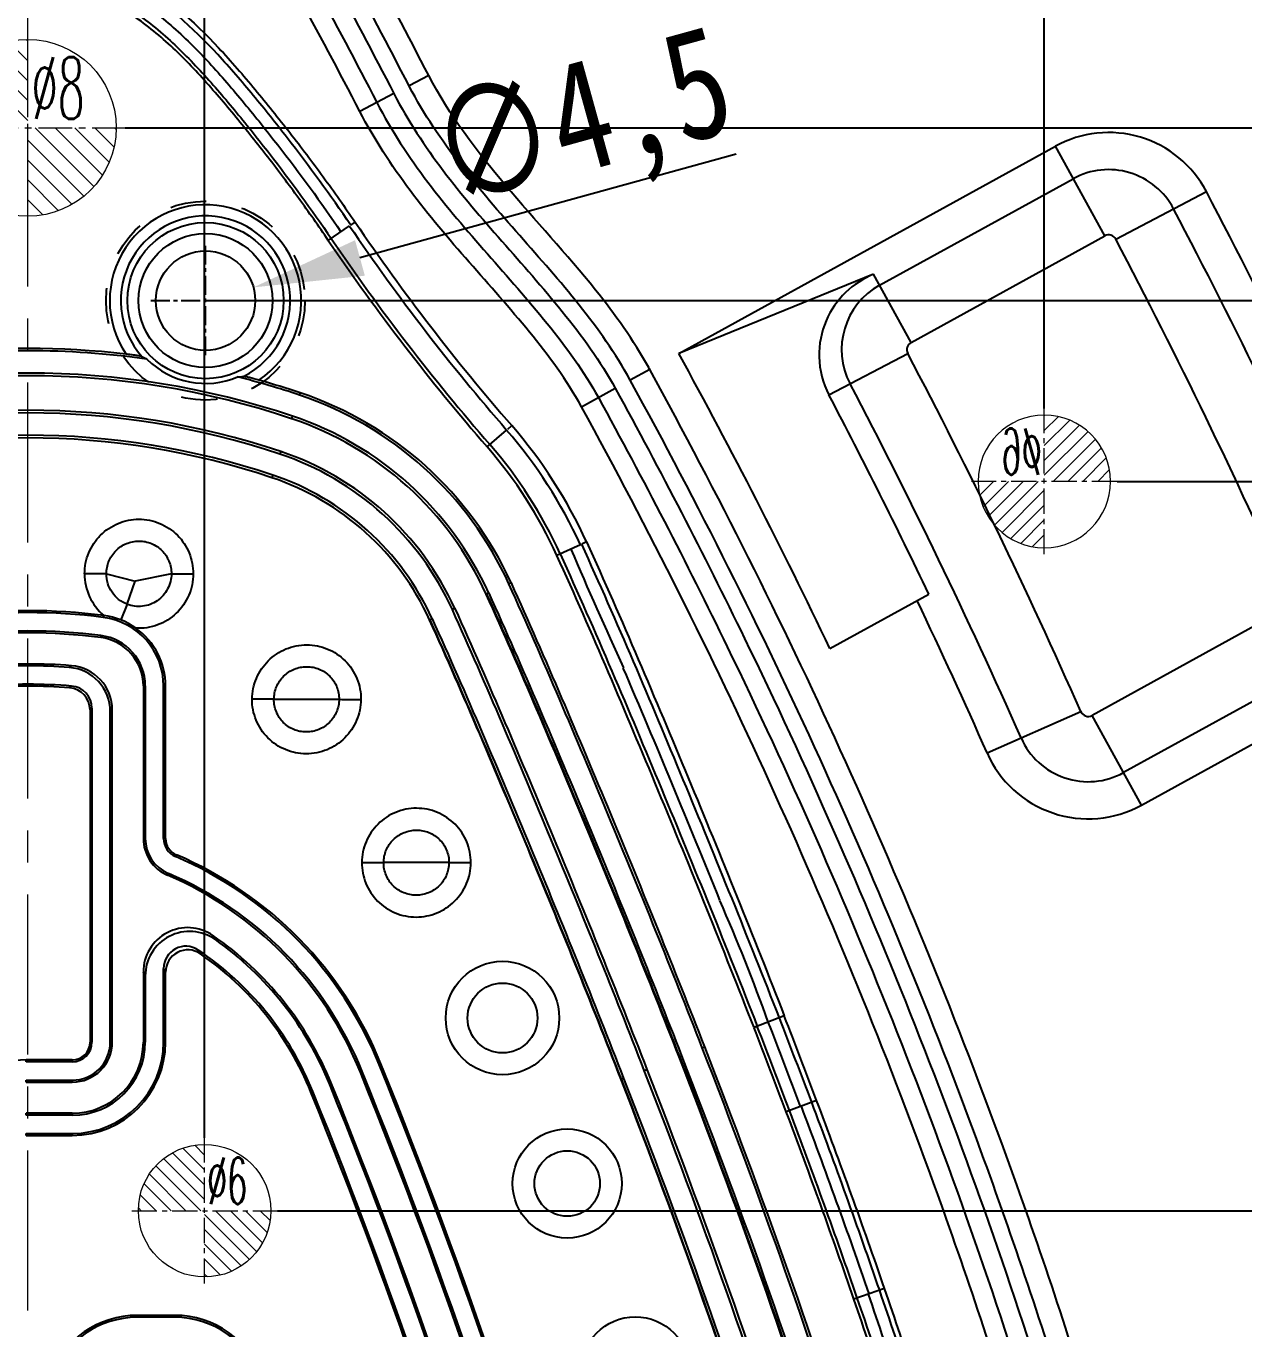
# Model space of a CAD drawing. Header units: millimetres. Extents: x 629 to 2024, y -4394 to 1386.
# Drawn here: x 1209.7 to 1264.8, y -1373.3 to -1314.3 of the extents above; entities that cross this region are included whole.
import ezdxf

# ---------------------------------------------------------------- set-up
doc = ezdxf.new("R2010")
doc.units = ezdxf.units.MM
doc.header["$LTSCALE"] = 16.335
doc.header["$PDMODE"] = 3
doc.header["$PDSIZE"] = 0.3125
doc.linetypes.add('CENTER', pattern=[0.6, 0.375, -0.075, 0.075, -0.075])
doc.linetypes.add('HIDDEN', pattern=[0.2, 0.1, -0.1])
doc.layers.get('0').update_dxf_attribs({"linetype": 'CONTINUOUS'})
doc.layers.get('Defpoints').update_dxf_attribs({"linetype": 'CONTINUOUS'})
doc.layers.add('center', color=1, linetype='CENTER', lineweight=9)
doc.layers.add('epin', color=13, linetype='CONTINUOUS', lineweight=9)
doc.layers.add('DEFAULT_2', color=8, linetype='HIDDEN')
doc.styles.get("Standard").update_dxf_attribs({"font": 'txt', "width": 0.8})
doc.styles.add('TXT05', font='txt.shx', dxfattribs={"width": 0.5, "bigfont": 'gbcbig.shx'})
doc.dimstyles.new('副本 ISO-25-1', dxfattribs={"dimtxt": 5, "dimasz": 5, "dimexe": 0, "dimexo": 0, "dimgap": 0, "dimtad": 1, "dimtxsty": 'Standard', "dimcen": 0, "dimclrd": 4, "dimclre": 4, "dimclrt": 6, "dimazin": 0, "dimtfac": 1, "dimtofl": 0, "dimtmove": 0, "dimatfit": 3, "dimfxl": 0, "dimarcsym": 0})

# ---------------------------------------------------------------- blocks, each defined once
blk = doc.blocks.new('epin_ejp_6')
at = {"layer": 'epin'}
h = blk.add_hatch(dxfattribs=at)
h.set_pattern_fill('_ANSI31', color=123, scale=0.15, angle=90, style=0)
h.set_pattern_definition([(135, (735.3002, 266.8078), (-0.3367596, -0.3367596), [])])
h.paths.add_polyline_path([(0, 3, 0.414214), (-3, 0), (0, 0)])
h.paths.add_polyline_path([(3, 0), (0, 0), (0, -3, 0.414214)])
at = {"layer": 'epin', "color": 1, "linetype": 'CENTER', "ltscale": 0.186593}
for p, q in [((0, -3.3), (0, 3.3)), ((-3.3, 0), (3.3, 0))]:
    blk.add_line(p, q, dxfattribs=at)
at = {"layer": 'epin'}
blk.add_circle((0, 0), 3, dxfattribs=at)
at = {"layer": 'epin', "color": 6, "style": 'TXT05', "width": 0.5}
blk.add_text('%%c6', height=2.1, dxfattribs=at).set_placement((0.12, 0.3))
blk = doc.blocks.new('epin_ejp_8')
at = {"layer": 'epin'}
h = blk.add_hatch(dxfattribs=at)
h.set_pattern_fill('_ANSI31', color=123, scale=0.2, angle=90, style=0)
h.set_pattern_definition([(135, (-705.7219, 490.0809), (-0.4490128, -0.4490128), [])])
h.paths.add_polyline_path([(0, 4, 0.414214), (-4, 0), (0, 0)])
h.paths.add_polyline_path([(4, 0), (0, 0), (0, -4, 0.414214)])
at = {"layer": 'epin', "color": 1, "linetype": 'CENTER', "ltscale": 0.248791}
for p, q in [((0, -4.4), (0, 4.4)), ((-4.4, 0), (4.4, 0))]:
    blk.add_line(p, q, dxfattribs=at)
at = {"layer": 'epin'}
blk.add_circle((0, 0), 4, dxfattribs=at)
at = {"layer": 'epin', "color": 6, "style": 'TXT05', "width": 0.5}
blk.add_text('%%c8', height=2.8, dxfattribs=at).set_placement((0.16, 0.4))
blk = doc.blocks.new('*D377')
at = {"color": 4, "linetype": 'Continuous', "lineweight": -2}
blk.add_line((1241.864, -1320.101), (1224.835, -1324.804), dxfattribs=at)
at = {"color": 4}
blk.add_solid([(1224.613, -1324.001), (1225.057, -1325.608), (1220.015, -1326.136)], dxfattribs=at)
at = {"layer": 'Defpoints', "color": 0}
for p in [(1220.015, -1326.136), (1215.678, -1327.334)]:
    blk.add_point(p, dxfattribs=at)
at = {"color": 6, "insert": (1234.983, -1318.976), "char_height": 5, "attachment_point": 5, "rotation": 15.44074}
blk.add_mtext('∅4,5', dxfattribs=at)
blk = doc.blocks.new('*D381')
at = {"color": 4, "linetype": 'Continuous', "lineweight": -2}
blk.add_line((1221.106, -1367.914), (1318.537, -1367.914), dxfattribs=at)
at = {"layer": 'Defpoints', "color": 0}
for p in [(1221.106, -1367.914), (1311.87, -1367.914), (1209.806, -1420.914)]:
    blk.add_point(p, dxfattribs=at)
at = {"color": 6, "insert": (1315.204, -1365.414), "char_height": 5, "attachment_point": 5}
blk.add_mtext('53', dxfattribs=at)
blk = doc.blocks.new('*D382')
at = {"color": 4, "linetype": 'Continuous', "lineweight": -2}
blk.add_line((1259.106, -1334.914), (1318.537, -1334.914), dxfattribs=at)
at = {"layer": 'Defpoints', "color": 0}
for p in [(1259.106, -1334.914), (1311.87, -1334.914), (1209.806, -1420.914)]:
    blk.add_point(p, dxfattribs=at)
at = {"color": 6, "insert": (1315.204, -1332.414), "char_height": 5, "attachment_point": 5}
blk.add_mtext('86', dxfattribs=at)
blk = doc.blocks.new('*D383')
at = {"color": 4, "linetype": 'Continuous', "lineweight": -2}
blk.add_line((1217.846, -1326.735), (1327.204, -1326.735), dxfattribs=at)
at = {"layer": 'Defpoints', "color": 0}
for p in [(1217.846, -1326.735), (1311.87, -1326.735), (1209.806, -1420.914)]:
    blk.add_point(p, dxfattribs=at)
at = {"color": 6, "insert": (1319.537, -1323.818), "char_height": 5, "attachment_point": 5}
blk.add_mtext('94,18', dxfattribs=at)
blk = doc.blocks.new('*D384')
at = {"color": 4, "linetype": 'Continuous', "lineweight": -2}
blk.add_line((1214.206, -1318.914), (1320.537, -1318.914), dxfattribs=at)
at = {"layer": 'Defpoints', "color": 0}
for p in [(1214.206, -1318.914), (1311.87, -1318.914), (1209.806, -1420.914)]:
    blk.add_point(p, dxfattribs=at)
at = {"color": 6, "insert": (1316.204, -1316.414), "char_height": 5, "attachment_point": 5}
blk.add_mtext('102', dxfattribs=at)
blk = doc.blocks.new('*D385')
at = {"color": 4, "linetype": 'Continuous', "lineweight": -2}
blk.add_line((1238.106, -1300.914), (1320.537, -1300.914), dxfattribs=at)
at = {"layer": 'Defpoints', "color": 0}
for p in [(1238.106, -1300.914), (1311.87, -1300.914), (1209.806, -1420.914)]:
    blk.add_point(p, dxfattribs=at)
at = {"color": 6, "insert": (1316.204, -1298.414), "char_height": 5, "attachment_point": 5}
blk.add_mtext('120', dxfattribs=at)
blk = doc.blocks.new('*D386')
at = {"color": 4, "linetype": 'Continuous', "lineweight": -2}
blk.add_line((1277.81, -1280.914), (1320.537, -1280.914), dxfattribs=at)
at = {"layer": 'Defpoints', "color": 0}
for p in [(1277.81, -1280.914), (1311.87, -1280.914), (1209.806, -1420.914)]:
    blk.add_point(p, dxfattribs=at)
at = {"color": 6, "insert": (1316.204, -1278.414), "char_height": 5, "attachment_point": 5}
blk.add_mtext('140', dxfattribs=at)
blk = doc.blocks.new('*D401')
at = {"color": 4, "linetype": 'Continuous', "lineweight": -2}
blk.add_line((1209.806, -1266.46), (1209.806, -1253.053), dxfattribs=at)
at = {"layer": 'Defpoints', "color": 0}
for p in [(1209.806, -1255.053), (1209.806, -1266.46), (1209.806, -1420.914)]:
    blk.add_point(p, dxfattribs=at)
at = {"color": 6, "insert": (1207.306, -1254.053), "char_height": 5, "attachment_point": 5, "rotation": 90}
blk.add_mtext('0', dxfattribs=at)
blk = doc.blocks.new('*D402')
at = {"color": 4, "linetype": 'Continuous', "lineweight": -2}
blk.add_line((1217.806, -1364.614), (1217.806, -1252.386), dxfattribs=at)
at = {"layer": 'Defpoints', "color": 0}
for p in [(1217.806, -1255.053), (1217.806, -1364.614), (1209.806, -1420.914)]:
    blk.add_point(p, dxfattribs=at)
at = {"color": 6, "insert": (1215.306, -1253.719), "char_height": 5, "attachment_point": 5, "rotation": 90}
blk.add_mtext('8', dxfattribs=at)
blk = doc.blocks.new('*D403')
at = {"color": 4, "linetype": 'Continuous', "lineweight": -2}
blk.add_line((1234.806, -1297.614), (1234.806, -1248.386), dxfattribs=at)
at = {"layer": 'Defpoints', "color": 0}
for p in [(1234.806, -1255.053), (1234.806, -1297.614), (1209.806, -1420.914)]:
    blk.add_point(p, dxfattribs=at)
at = {"color": 6, "insert": (1232.306, -1251.719), "char_height": 5, "attachment_point": 5, "rotation": 90}
blk.add_mtext('25', dxfattribs=at)
blk = doc.blocks.new('*D404')
at = {"color": 4, "linetype": 'Continuous', "lineweight": -2}
blk.add_line((1255.806, -1331.614), (1255.806, -1248.386), dxfattribs=at)
at = {"layer": 'Defpoints', "color": 0}
for p in [(1255.806, -1255.053), (1255.806, -1331.614), (1209.806, -1420.914)]:
    blk.add_point(p, dxfattribs=at)
at = {"color": 6, "insert": (1253.306, -1251.719), "char_height": 5, "attachment_point": 5, "rotation": 90}
blk.add_mtext('46', dxfattribs=at)
blk = doc.blocks.new('*D405')
at = {"color": 4, "linetype": 'Continuous', "lineweight": -2}
blk.add_line((1279.806, -1277.545), (1279.806, -1249.053), dxfattribs=at)
at = {"layer": 'Defpoints', "color": 0}
for p in [(1279.806, -1255.053), (1279.806, -1277.545), (1209.806, -1420.914)]:
    blk.add_point(p, dxfattribs=at)
at = {"color": 6, "insert": (1277.306, -1252.053), "char_height": 5, "attachment_point": 5, "rotation": 90}
blk.add_mtext('70', dxfattribs=at)
blk = doc.blocks.new('*D410')
at = {"color": 4, "linetype": 'Continuous', "lineweight": -2}
blk.add_line((1160.506, -1334.914), (1101.076, -1334.914), dxfattribs=at)
at = {"layer": 'Defpoints', "color": 0}
for p in [(1107.743, -1334.914), (1160.506, -1334.914), (1209.806, -1420.914)]:
    blk.add_point(p, dxfattribs=at)
at = {"color": 6, "insert": (1104.409, -1332.414), "char_height": 5, "attachment_point": 5}
blk.add_mtext('86', dxfattribs=at)
blk = doc.blocks.new('*D411')
at = {"color": 4, "linetype": 'Continuous', "lineweight": -2}
blk.add_line((1201.766, -1326.735), (1092.409, -1326.735), dxfattribs=at)
at = {"layer": 'Defpoints', "color": 0}
for p in [(1107.743, -1326.735), (1201.766, -1326.735), (1209.806, -1420.914)]:
    blk.add_point(p, dxfattribs=at)
at = {"color": 6, "insert": (1100.076, -1323.818), "char_height": 5, "attachment_point": 5}
blk.add_mtext('94,18', dxfattribs=at)
blk = doc.blocks.new('*D412')
at = {"color": 4, "linetype": 'Continuous', "lineweight": -2}
blk.add_line((1205.406, -1318.914), (1099.076, -1318.914), dxfattribs=at)
at = {"layer": 'Defpoints', "color": 0}
for p in [(1107.743, -1318.914), (1205.406, -1318.914), (1209.806, -1420.914)]:
    blk.add_point(p, dxfattribs=at)
at = {"color": 6, "insert": (1103.409, -1316.414), "char_height": 5, "attachment_point": 5}
blk.add_mtext('102', dxfattribs=at)
blk = doc.blocks.new('*D413')
at = {"color": 4, "linetype": 'Continuous', "lineweight": -2}
blk.add_line((1181.506, -1300.914), (1099.076, -1300.914), dxfattribs=at)
at = {"layer": 'Defpoints', "color": 0}
for p in [(1107.743, -1300.914), (1181.506, -1300.914), (1209.806, -1420.914)]:
    blk.add_point(p, dxfattribs=at)
at = {"color": 6, "insert": (1103.409, -1298.414), "char_height": 5, "attachment_point": 5}
blk.add_mtext('120', dxfattribs=at)
blk = doc.blocks.new('*D414')
at = {"color": 4, "linetype": 'Continuous', "lineweight": -2}
blk.add_line((1141.803, -1280.914), (1099.076, -1280.914), dxfattribs=at)
at = {"layer": 'Defpoints', "color": 0}
for p in [(1107.743, -1280.914), (1141.803, -1280.914), (1209.806, -1420.914)]:
    blk.add_point(p, dxfattribs=at)
at = {"color": 6, "insert": (1103.409, -1278.414), "char_height": 5, "attachment_point": 5}
blk.add_mtext('140', dxfattribs=at)
blk = doc.blocks.new('*D428')
at = {"color": 4, "linetype": 'Continuous', "lineweight": -2}
blk.add_line((1184.806, -1297.614), (1184.806, -1248.386), dxfattribs=at)
at = {"layer": 'Defpoints', "color": 0}
for p in [(1184.806, -1255.053), (1184.806, -1297.614), (1209.806, -1420.914)]:
    blk.add_point(p, dxfattribs=at)
at = {"color": 6, "insert": (1182.306, -1251.719), "char_height": 5, "attachment_point": 5, "rotation": 90}
blk.add_mtext('25', dxfattribs=at)
blk = doc.blocks.new('*D408')
at = {"color": 4, "linetype": 'Continuous', "lineweight": -2}
blk.add_line((1163.806, -1331.614), (1163.806, -1248.386), dxfattribs=at)
at = {"layer": 'Defpoints', "color": 0}
for p in [(1163.806, -1255.053), (1163.806, -1331.614), (1209.806, -1420.914)]:
    blk.add_point(p, dxfattribs=at)
at = {"color": 6, "insert": (1161.306, -1251.719), "char_height": 5, "attachment_point": 5, "rotation": 90}
blk.add_mtext('46', dxfattribs=at)
blk = doc.blocks.new('*D409')
at = {"color": 4, "linetype": 'Continuous', "lineweight": -2}
blk.add_line((1139.806, -1277.545), (1139.806, -1249.053), dxfattribs=at)
at = {"layer": 'Defpoints', "color": 0}
for p in [(1139.806, -1255.053), (1139.806, -1277.545), (1209.806, -1420.914)]:
    blk.add_point(p, dxfattribs=at)
at = {"color": 6, "insert": (1137.306, -1252.053), "char_height": 5, "attachment_point": 5, "rotation": 90}
blk.add_mtext('70', dxfattribs=at)

msp = doc.modelspace()

# ---------------------------------------------------------------- linework, layer by layer
at = {"color": 7, "linetype": 'Continuous'}
for p, q in [((1227.952, -1316.554), (1227.059, -1317.016)), ((1227.08, -1317.056), (1227.059, -1317.016)), ((1226.374, -1317.37), (1224.828, -1318.171)), ((1239.261, -1329.125), (1256.306, -1319.748)), ((1258.539, -1323.808), (1256.306, -1319.748)), ((1248.352, -1326.04), (1257.115, -1321.219)), ((1259.041, -1323.958), (1263.14, -1321.799)), ((1223.402, -1324.012), (1224.363, -1323.358)), ((1224.42, -1323.319), (1224.617, -1323.185)), ((1249.776, -1328.628), (1258.539, -1323.808)), ((1248.079, -1325.543), (1239.261, -1329.125)), ((1249.776, -1328.628), (1248.079, -1325.543)), ((1246.058, -1330.997), (1249.628, -1329.12)), ((1237.946, -1329.848), (1237.065, -1330.331)), ((1222.103, -1331.009), (1222.136, -1330.909)), ((1234.862, -1331.539), (1236.389, -1330.702)), ((1221.745, -1332.079), (1221.784, -1331.962)), ((1230.595, -1333.354), (1231.472, -1332.592)), ((1231.524, -1332.547), (1231.704, -1332.391)), ((1221.248, -1333.561), (1221.209, -1333.677)), ((1220.89, -1334.63), (1220.851, -1334.747)), ((1235.088, -1337.653), (1234.871, -1337.752)), ((1234.809, -1337.781), (1233.751, -1338.263)), ((1213.361, -1339.094), (1212.373, -1339.091)), ((1213.361, -1339.094), (1214.666, -1339.424)), ((1214.294, -1340.474), (1214.666, -1339.424)), ((1216.302, -1339.094), (1214.666, -1339.424)), ((1216.302, -1339.094), (1217.289, -1339.096)), ((1230.663, -1339.969), (1230.567, -1340.013)), ((1231.674, -1339.51), (1231.578, -1339.554)), ((1246.103, -1342.48), (1250.579, -1340.018)), ((1214.294, -1340.474), (1214.015, -1341.181)), ((1228.101, -1341.133), (1228.005, -1341.176)), ((1229.128, -1340.666), (1229.016, -1340.717)), ((1266.762, -1340.665), (1257.968, -1345.503)), ((1213.113, -1341.892), (1213.102, -1341.979)), ((1211.683, -1343.335), (1211.778, -1343.255)), ((1268.186, -1343.254), (1259.392, -1348.091)), ((1211.697, -1344.257), (1211.788, -1344.176)), ((1215.032, -1344.172), (1215.032, -1351.072)), ((1215.032, -1344.172), (1215.12, -1344.172)), ((1215.12, -1344.172), (1215.12, -1351.072)), ((1215.95, -1351.072), (1215.95, -1344.172)), ((1215.95, -1344.172), (1216.037, -1344.172)), ((1216.037, -1351.072), (1216.037, -1344.172)), ((1260.201, -1349.562), (1268.995, -1344.725)), ((1212.708, -1345.177), (1212.62, -1345.258)), ((1212.62, -1345.258), (1212.62, -1360.288)), ((1212.708, -1345.177), (1212.708, -1360.288)), ((1213.625, -1345.257), (1213.538, -1345.338)), ((1213.625, -1360.288), (1213.625, -1345.257)), ((1223.89, -1344.776), (1220.943, -1344.776)), ((1253.217, -1347.201), (1257.456, -1345.33)), ((1213.538, -1360.288), (1213.538, -1345.338)), ((1260.201, -1349.562), (1257.968, -1345.503)), ((1215.12, -1351.072), (1215.032, -1351.072)), ((1216.037, -1351.072), (1215.95, -1351.072)), ((1216.491, -1351.892), (1216.526, -1351.811)), ((1228.864, -1352.166), (1225.908, -1352.166)), ((1216.165, -1352.655), (1216.131, -1352.735)), ((1215.032, -1357.118), (1215.032, -1360.288)), ((1215.12, -1357.286), (1215.032, -1357.118)), ((1215.95, -1360.288), (1215.95, -1356.953)), ((1216.037, -1357.119), (1215.95, -1356.953)), ((1216.037, -1360.288), (1216.037, -1357.119)), ((1215.12, -1357.287), (1215.12, -1360.288)), ((1244.038, -1359.099), (1242.668, -1359.632)), ((1212.708, -1360.288), (1212.62, -1360.288)), ((1213.625, -1360.288), (1213.538, -1360.288)), ((1215.12, -1360.288), (1215.032, -1360.288)), ((1216.037, -1360.288), (1215.95, -1360.288)), ((1240.327, -1360.543), (1240.425, -1360.505)), ((1209.724, -1361.18), (1209.724, -1361.092)), ((1211.816, -1361.092), (1209.724, -1361.092)), ((1211.817, -1361.18), (1209.724, -1361.18)), ((1211.816, -1361.092), (1211.816, -1361.18)), ((1239.39, -1360.908), (1239.292, -1360.946)), ((1224.934, -1361.614), (1224.853, -1361.647)), ((1225.703, -1361.303), (1225.784, -1361.27)), ((1237.704, -1361.564), (1237.802, -1361.526)), ((1209.724, -1362.097), (1209.724, -1362.009)), ((1209.724, -1362.009), (1211.817, -1362.009)), ((1209.724, -1362.097), (1211.816, -1362.097)), ((1211.816, -1362.009), (1211.816, -1362.097)), ((1223.467, -1362.207), (1223.548, -1362.174)), ((1236.768, -1361.928), (1236.67, -1361.966)), ((1222.698, -1362.517), (1222.616, -1362.55)), ((1245.503, -1362.922), (1244.128, -1363.44)), ((1209.724, -1363.592), (1209.724, -1363.504)), ((1211.816, -1363.504), (1209.724, -1363.504)), ((1211.817, -1363.592), (1209.724, -1363.592)), ((1211.816, -1363.504), (1211.816, -1363.592)), ((1209.724, -1364.509), (1209.724, -1364.421)), ((1209.724, -1364.421), (1211.817, -1364.421)), ((1209.724, -1364.509), (1211.816, -1364.509)), ((1211.816, -1364.421), (1211.816, -1364.509)), ((1248.58, -1371.441), (1247.191, -1371.919)), ((1214.761, -1372.737), (1214.761, -1372.65)), ((1216.455, -1372.65), (1214.761, -1372.65)), ((1216.455, -1372.737), (1214.761, -1372.737)), ((1216.455, -1372.65), (1216.455, -1372.737))]:
    msp.add_line(p, q, dxfattribs=at)
at = {"color": 1, "linetype": 'CENTER', "ltscale": 0.139945}
for p, q in [((1217.846, -1329.21), (1217.846, -1324.26)), ((1215.371, -1326.735), (1220.321, -1326.735))]:
    msp.add_line(p, q, dxfattribs=at)
at = {"color": 7, "linetype": 'Continuous'}
for centre, radius in [((1217.846, -1326.735), 3.534), ((1217.846, -1326.735), 3.032), ((1231.287, -1359.196), 2.569), ((1231.287, -1359.196), 1.581), ((1234.213, -1366.685), 2.469), ((1234.213, -1366.685), 1.482), ((1237.296, -1375.188), 2.469)]:
    msp.add_circle(centre, radius, dxfattribs=at)
at = {"color": 2, "linetype": 'Continuous'}
msp.add_circle((1217.846, -1326.735), 2.25, dxfattribs=at)
at = {"color": 7, "linetype": 'Continuous'}
for centre, radius, start, end in [((1258.716, -1324.129), 5, 27.77039, 118.81505), ((1258.716, -1324.129), 3.321, 27.77039, 118.81505), ((1016.058, -1451.908), 279.245, 24.0042, 27.77039), ((1217.846, -1326.735), 4.336, 303.88424, 213.92416), ((1217.846, -1326.735), 3.834, 296.59623, 221.21217), ((1016.058, -1451.908), 277.566, 24.0042, 27.77039), ((1306.256, -1267.665), 99.036, 214.21863, 220.96447), ((1306.256, -1267.665), 98.729, 214.21863, 220.96447), ((1306.256, -1267.665), 100.198, 214.21863, 220.96447), ((1306.256, -1267.665), 100.04, 214.21863, 220.96447), ((1258.716, -1324.129), 0.367, 27.77039, 118.81505), ((1016.058, -1451.908), 274.612, 24.0042, 27.77039), ((1249.953, -1328.95), 3.321, 118.81505, 207.73085), ((1249.953, -1328.95), 0.367, 118.81505, 207.73085), ((1209.806, -1367.731), 38.726, 81.99901, 98.00099), ((1209.806, -1367.731), 38.831, 83.43146, 96.56854), ((1219.193, -1321.375), 8.949, 241.78636, 243.47671), ((1217.846, -1326.735), 3.746, 224.97397, 292.83443), ((1016.058, -1451.908), 254.745, 25.43939, 28.81505), ((1016.058, -1451.908), 263.878, 23.82169, 27.73085), ((1221.653, -1338.784), 18.583, 28.7411, 29.02366), ((1209.806, -1367.731), 37.721, 71.48706, 108.51331), ((1209.806, -1367.731), 37.598, 71.48706, 108.51331), ((1218.634, -1321.365), 8.847, 274.31883, 276.02862), ((1209.806, -1367.731), 38.726, 71.48706, 75.80939), ((1209.806, -1367.731), 38.831, 71.48706, 74.37694), ((1016.058, -1451.908), 260.924, 23.82169, 27.73085), ((1217.029, -1346.162), 15.979, 24.42709, 71.48706), ((1217.029, -1346.162), 16.085, 24.42709, 71.48706), ((1016.058, -1451.908), 259.845, 25.50571, 27.73085), ((1209.806, -1367.731), 36.035, 71.48706, 108.51331), ((1209.806, -1367.731), 35.912, 71.48706, 108.51331), ((1217.029, -1346.162), 14.852, 24.42709, 71.48706), ((1217.029, -1346.162), 14.975, 24.42709, 71.48706), ((1209.806, -1367.731), 34.907, 71.48706, 108.51331), ((1209.806, -1367.731), 34.784, 71.48706, 108.51331), ((1215.189, -1346.729), 21.564, 24.51686, 40.96447), ((1215.189, -1346.729), 21.871, 24.51686, 40.96447), ((1215.189, -1346.729), 20.401, 24.51686, 40.96447), ((1215.189, -1346.729), 20.56, 24.51686, 40.96447), ((1217.029, -1346.162), 13.165, 24.42709, 71.48706), ((1217.029, -1346.162), 13.288, 24.42709, 71.48706), ((1217.029, -1346.162), 12.161, 24.42709, 71.48706), ((1217.029, -1346.162), 12.038, 24.42709, 71.48706), ((1214.845, -1339.098), 2.472, 179.85596, 229.73718), ((1016.058, -1451.908), 259.245, 23.82169, 25.49805), ((1209.806, -1367.731), 26.967, 82.6692, 97.33067), ((1209.806, -1367.731), 26.88, 82.70716, 97.29284), ((1212.821, -1344.172), 3.128, 0, 82.70716), ((1212.868, -1344.053), 3.093, 53.75194, 82.95175), ((1209.806, -1367.731), 26.05, 82.70716, 97.29284), ((1209.806, -1367.731), 25.962, 82.70716, 97.29284), ((1212.821, -1344.172), 3.216, 0, 54.32981), ((1212.821, -1344.172), 2.211, 0, 82.70716), ((1212.821, -1344.172), 2.299, 0, 82.70716), ((1209.806, -1367.731), 24.555, 85.39497, 94.60503), ((1209.806, -1367.731), 24.468, 85.60147, 94.39853), ((1211.529, -1345.338), 2.009, 359.99164, 85.60949), ((1211.617, -1345.257), 2.009, 359.99173, 85.40289), ((715.283, -1566.578), 567.237, 22.02372, 23.17376), ((1209.806, -1367.731), 23.638, 85.19137, 94.80863), ((1209.806, -1367.731), 23.55, 85.39634, 94.60366), ((1211.616, -1345.258), 1.004, 359.99039, 85.40573), ((1211.704, -1345.177), 1.004, 359.99049, 85.20066), ((1219.865, -1430.866), 86.097, 89.28265, 89.93953), ((1224.969, -1258.498), 86.284, 269.28336, 269.93881), ((1257.791, -1345.181), 0.367, 203.82169, 298.81505), ((1257.791, -1345.181), 3.321, 203.82169, 298.81505), ((1257.791, -1345.181), 5, 203.82169, 298.81505), ((1216.841, -1351.072), 1.809, 180, 246.86536), ((1216.841, -1351.072), 1.721, 180, 246.86536), ((1216.841, -1351.072), 0.892, 180, 246.86536), ((1216.841, -1351.072), 0.804, 180, 246.86536), ((1209.725, -1367.729), 17.31, 21.90845, 66.86536), ((1209.725, -1367.729), 17.222, 21.90794, 66.86536), ((1226.566, -1179.816), 172.351, 269.45309, 269.78118), ((1228.092, -1538.372), 186.207, 89.45862, 89.7623), ((1209.725, -1367.729), 16.305, 21.90245, 66.86536), ((1209.725, -1367.729), 16.393, 21.90299, 66.86536), ((1158.836, -1389.876), 89.815, 19.84849, 23.63144), ((1217.04, -1357.115), 2.008, 55.33207, 180.08985), ((1209.725, -1367.729), 14.898, 21.89303, 55.41093), ((1209.725, -1367.729), 14.81, 21.89239, 54.65962), ((1216.954, -1356.952), 1.004, 56.07215, 180.07388), ((1217.041, -1357.118), 1.004, 55.33091, 180.08223), ((1183.948, -1375.335), 38.677, 29.4961, 29.79092), ((1209.725, -1367.729), 13.981, 21.88612, 56.14181), ((1209.725, -1367.729), 13.893, 21.88542, 55.407), ((882.723, -1499.772), 386.959, 20.66783, 21.27278), ((882.723, -1499.772), 387.495, 20.66782, 21.27277), ((878.77, -1501.289), 391.967, 20.67134, 21.26975), ((878.769, -1501.29), 390.499, 20.67137, 21.26978), ((874.732, -1502.835), 394.98, 20.67439, 21.26625), ((1211.816, -1360.288), 4.221, 270.00073, 360), ((1211.816, -1360.288), 4.133, 270.00076, 360), ((1211.816, -1360.288), 3.304, 270.00082, 359.99917), ((1211.816, -1360.288), 3.216, 270.0017, 360), ((1211.816, -1360.288), 1.809, 270.00219, 360), ((1211.816, -1360.288), 1.721, 270.00234, 360), ((1211.816, -1360.288), 0.892, 270.00402, 360), ((1211.816, -1360.288), 0.804, 270.00455, 360), ((1209.724, -1367.729), 6.637, 90.00026, 158.21089), ((984.916, -1459.105), 258.975, 8.56805, 22.10625), ((984.916, -1459.105), 259.062, 8.56805, 22.10621), ((984.916, -1459.105), 259.892, 8.56805, 22.10589), ((984.916, -1459.105), 259.98, 8.56805, 22.10586), ((984.916, -1459.105), 257.48, 8.56805, 22.10685), ((984.916, -1459.105), 257.568, 8.56805, 22.10682), ((984.916, -1459.105), 256.563, 8.56805, 22.10724), ((984.916, -1459.105), 256.65, 8.56805, 22.1072), ((960.404, -1470.761), 304.574, 19.01666, 20.7193), ((960.404, -1470.761), 304.811, 19.01664, 20.71925), ((951.042, -1474.145), 313.297, 19.04385, 20.6925), ((951.042, -1474.144), 313.455, 19.04382, 20.69249), ((933.453, -1480.672), 332.786, 19.88022, 20.67368), ((975.702, -1465.39), 287.859, 18.99815, 19.87942), ((1023.41, -1449.147), 237.426, 16.94858, 19.0397), ((1023.411, -1449.147), 237.963, 16.94853, 19.03959), ((1020.588, -1450.062), 241.167, 16.961, 19.02631), ((1020.587, -1450.062), 239.7, 16.96123, 19.02654), ((1020.587, -1450.062), 239.858, 16.96121, 19.02651), ((1214.761, -1376.871), 4.221, 90.00053, 159.48505), ((1214.761, -1376.871), 4.133, 90.00056, 159.48505), ((1216.455, -1376.871), 4.221, 19.55332, 90.00051), ((1216.455, -1376.871), 4.133, 19.55332, 90.00054)]:
    msp.add_arc(centre, radius, start, end, dxfattribs=at)
for points, knots in [([(1227.952, -1316.554), (1227.003, -1314.721), (1225.062, -1311.077), (1222.524, -1306.585), (1220.424, -1303.031), (1218.814, -1300.387), (1217.169, -1297.761), (1216.066, -1296.014), (1215.493, -1295.153)], [0, 0, 0, 0, 0.249926, 0.499875, 0.624828, 0.749809, 0.874744, 1, 1, 1, 1]), ([(1227.059, -1317.016), (1226.114, -1315.19), (1224.182, -1311.561), (1221.653, -1307.087), (1219.561, -1303.548), (1217.958, -1300.914), (1216.322, -1298.302), (1215.224, -1296.564), (1214.656, -1295.71)], [0, 0, 0, 0, 0.250036, 0.500056, 0.625083, 0.750094, 0.875129, 1, 1, 1, 1]), ([(1214.013, -1296.137), (1214.581, -1296.99), (1215.675, -1298.723), (1217.306, -1301.327), (1218.904, -1303.952), (1220.988, -1307.478), (1223.507, -1311.936), (1225.432, -1315.552), (1226.374, -1317.37)], [0, 0, 0, 0, 0.125114, 0.250087, 0.37508, 0.500057, 0.750033, 1, 1, 1, 1]), ([(1213.289, -1296.619), (1213.852, -1297.467), (1214.941, -1299.191), (1216.565, -1301.784), (1218.157, -1304.399), (1220.234, -1307.913), (1222.744, -1312.355), (1224.663, -1315.958), (1225.601, -1317.77)], [0, 0, 0, 0, 0.124771, 0.24983, 0.374847, 0.4999, 0.749938, 1, 1, 1, 1]), ([(1224.828, -1318.171), (1223.894, -1316.365), (1221.982, -1312.777), (1219.482, -1308.352), (1217.414, -1304.852), (1215.828, -1302.247), (1214.211, -1299.664), (1213.126, -1297.946), (1212.564, -1297.101)], [0, 0, 0, 0, 0.250034, 0.500055, 0.625088, 0.750097, 0.875131, 1, 1, 1, 1]), ([(1194.996, -1323.185), (1195.466, -1322.494), (1196.427, -1321.126), (1197.941, -1319.127), (1199.512, -1317.171), (1201.685, -1314.646), (1204.215, -1312.377), (1207.296, -1311.025), (1208.973, -1310.777), (1209.806, -1310.783)], [0, 0, 0, 0, 0.125182, 0.250362, 0.375542, 0.500718, 0.750237, 0.875181, 1, 1, 1, 1]), ([(1209.805, -1311.022), (1208.961, -1311.015), (1207.268, -1311.277), (1204.207, -1312.674), (1201.727, -1314.951), (1199.596, -1317.445), (1197.554, -1319.993), (1196.11, -1321.971), (1195.193, -1323.319)], [0, 0, 0, 0, 0.12793, 0.254982, 0.505248, 0.629225, 0.752809, 1, 1, 1, 1]), ([(1224.42, -1323.319), (1223.503, -1321.971), (1222.059, -1319.993), (1220.016, -1317.444), (1217.886, -1314.951), (1215.405, -1312.673), (1212.343, -1311.276), (1210.65, -1311.015), (1209.805, -1311.022)], [0, 0, 0, 0, 0.247174, 0.370746, 0.494721, 0.744995, 0.872059, 1, 1, 1, 1]), ([(1209.806, -1310.783), (1210.64, -1310.777), (1212.317, -1311.025), (1215.398, -1312.377), (1217.928, -1314.646), (1220.101, -1317.171), (1221.672, -1319.127), (1223.186, -1321.126), (1224.147, -1322.494), (1224.617, -1323.185)], [0, 0, 0, 0, 0.124819, 0.249763, 0.499282, 0.624458, 0.749638, 0.874818, 1, 1, 1, 1]), ([(1209.807, -1311.558), (1210.598, -1311.551), (1212.194, -1311.798), (1214.383, -1312.798), (1216.318, -1314.239), (1218.03, -1315.946), (1219.606, -1317.789), (1221.632, -1320.317), (1223.066, -1322.281), (1223.977, -1323.621)], [0, 0, 0, 0, 0.12305, 0.246741, 0.370891, 0.496273, 0.622029, 0.748045, 1, 1, 1, 1]), ([(1196.08, -1323.922), (1196.971, -1322.612), (1198.373, -1320.69), (1200.351, -1318.216), (1201.887, -1316.412), (1203.542, -1314.739), (1205.405, -1313.322), (1207.508, -1312.334), (1209.046, -1312.087), (1209.806, -1312.094)], [0, 0, 0, 0, 0.253307, 0.380015, 0.506331, 0.631891, 0.755697, 0.878442, 1, 1, 1, 1]), ([(1209.806, -1312.253), (1209.032, -1312.245), (1207.472, -1312.506), (1205.363, -1313.535), (1203.519, -1314.973), (1201.894, -1316.643), (1200.389, -1318.42), (1198.938, -1320.24), (1197.538, -1322.1), (1196.647, -1323.37), (1196.211, -1324.011)], [0, 0, 0, 0, 0.124806, 0.249725, 0.374763, 0.499803, 0.624861, 0.749906, 0.874952, 1, 1, 1, 1]), ([(1209.806, -1312.094), (1210.567, -1312.087), (1212.105, -1312.333), (1214.208, -1313.323), (1216.071, -1314.738), (1217.726, -1316.412), (1219.262, -1318.216), (1221.24, -1320.69), (1222.642, -1322.612), (1223.533, -1323.922)], [0, 0, 0, 0, 0.121573, 0.244315, 0.368108, 0.493653, 0.619972, 0.746688, 1, 1, 1, 1]), ([(1223.402, -1324.012), (1222.966, -1323.37), (1222.075, -1322.1), (1220.675, -1320.24), (1219.224, -1318.42), (1217.719, -1316.643), (1216.094, -1314.973), (1214.25, -1313.535), (1212.141, -1312.506), (1210.581, -1312.245), (1209.806, -1312.253)], [0, 0, 0, 0, 0.125048, 0.250094, 0.375139, 0.500197, 0.625237, 0.750275, 0.875195, 1, 1, 1, 1]), ([(1237.902, -1329.768), (1237.214, -1328.527), (1235.164, -1325.661), (1231.394, -1321.646), (1228.881, -1318.348), (1227.952, -1316.554)], [0, 0, 0, 0, 0.257069, 0.633957, 1, 1, 1, 1]), ([(1226.374, -1317.37), (1227.006, -1318.592), (1228.537, -1320.911), (1231.258, -1324.059), (1234.045, -1327.186), (1235.712, -1329.467), (1236.389, -1330.702)], [0, 0, 0, 0, 0.247062, 0.496036, 0.747003, 1, 1, 1, 1]), ([(1237.065, -1330.331), (1235.746, -1327.926), (1232.941, -1324.807), (1229.308, -1320.638), (1227.729, -1318.302), (1227.08, -1317.056)], [0, 0, 0, 0, 0.494961, 0.746469, 1, 1, 1, 1]), ([(1234.862, -1331.539), (1234.202, -1330.334), (1232.539, -1328.101), (1229.761, -1325), (1227.024, -1321.799), (1225.478, -1319.425), (1224.828, -1318.171)], [0, 0, 0, 0, 0.246113, 0.495345, 0.746816, 1, 1, 1, 1]), ([(1225.601, -1317.77), (1226.256, -1319.036), (1227.824, -1321.415), (1230.582, -1324.609), (1233.341, -1327.703), (1234.973, -1329.93), (1235.625, -1331.12)], [0, 0, 0, 0, 0.255627, 0.508024, 0.756533, 1, 1, 1, 1]), ([(1248.079, -1325.543), (1247.613, -1325.732), (1246.732, -1326.304), (1245.814, -1327.633), (1245.482, -1329.315), (1245.782, -1330.473), (1246.058, -1330.997)], [0, 0, 0, 0, 0.231919, 0.471034, 0.726727, 1, 1, 1, 1]), ([(1214.962, -1329.261), (1214.953, -1329.256), (1214.922, -1329.251), (1214.834, -1329.233), (1214.682, -1329.211), (1214.474, -1329.182), (1214.325, -1329.164), (1214.248, -1329.155)], [0, 0, 0, 0, 0.042919, 0.128969, 0.377398, 0.677912, 1, 1, 1, 1]), ([(1257.98, -1377.027), (1256.721, -1372.939), (1251.258, -1356.728), (1244.113, -1341.092), (1237.946, -1329.848)], [0, 0, 0, 0, 0.250147, 1, 1, 1, 1]), ([(1220.264, -1330.334), (1220.189, -1330.314), (1220.045, -1330.274), (1219.842, -1330.223), (1219.693, -1330.186), (1219.604, -1330.17), (1219.573, -1330.162), (1219.563, -1330.163)], [0, 0, 0, 0, 0.322074, 0.622571, 0.870986, 0.957065, 1, 1, 1, 1]), ([(1257.019, -1377.323), (1255.766, -1373.251), (1250.324, -1357.105), (1243.207, -1341.531), (1237.065, -1330.331)], [0, 0, 0, 0, 0.250116, 1, 1, 1, 1]), ([(1235.625, -1331.12), (1237.661, -1334.833), (1245.435, -1349.866), (1251.718, -1365.678), (1255.45, -1377.806)], [0, 0, 0, 0, 0.250189, 1, 1, 1, 1]), ([(1236.389, -1330.702), (1238.431, -1334.427), (1246.232, -1349.512), (1252.536, -1365.38), (1256.281, -1377.55)], [0, 0, 0, 0, 0.250159, 1, 1, 1, 1]), ([(1254.618, -1378.062), (1253.377, -1374.03), (1247.99, -1358.046), (1240.943, -1342.628), (1234.862, -1331.539)], [0, 0, 0, 0, 0.250116, 1, 1, 1, 1]), ([(1212.373, -1339.092), (1212.376, -1338.771), (1212.468, -1338.282), (1212.778, -1337.715), (1213.185, -1337.215), (1213.869, -1336.754), (1214.835, -1336.561), (1215.803, -1336.754), (1216.62, -1337.308), (1217.166, -1338.127), (1217.291, -1338.776), (1217.289, -1339.096)], [0, 0, 0, 0, 0.124955, 0.187744, 0.250549, 0.375388, 0.500301, 0.62521, 0.750088, 0.875083, 1, 1, 1, 1]), ([(1213.361, -1339.094), (1213.361, -1338.903), (1213.413, -1338.609), (1213.6, -1338.271), (1213.843, -1337.97), (1214.252, -1337.693), (1214.831, -1337.574), (1215.412, -1337.689), (1215.902, -1338.021), (1216.229, -1338.513), (1216.303, -1338.902), (1216.302, -1339.094)], [0, 0, 0, 0, 0.1247, 0.187391, 0.250114, 0.374957, 0.499919, 0.624987, 0.750082, 0.875144, 1, 1, 1, 1]), ([(1235.088, -1337.653), (1235.892, -1339.416), (1237.441, -1342.966), (1240.447, -1350.106), (1242.633, -1355.49), (1244.038, -1359.099)], [0, 0, 0, 0, 0.25, 0.500007, 1, 1, 1, 1]), ([(1233.895, -1338.197), (1235.497, -1341.71), (1238.503, -1348.824), (1241.416, -1355.976), (1242.816, -1359.575)], [0, 0, 0, 0, 0.499924, 1, 1, 1, 1]), ([(1243.815, -1359.186), (1242.412, -1355.579), (1239.492, -1348.408), (1236.478, -1341.275), (1234.871, -1337.752)], [0, 0, 0, 0, 0.499928, 1, 1, 1, 1]), ([(1242.668, -1359.632), (1241.269, -1356.036), (1239.091, -1350.671), (1236.096, -1343.557), (1234.552, -1340.019), (1233.751, -1338.263)], [0, 0, 0, 0, 0.499993, 0.75, 1, 1, 1, 1]), ([(1214.294, -1340.474), (1214.023, -1340.368), (1213.537, -1339.98), (1213.36, -1339.385), (1213.361, -1339.094)], [0, 0, 0, 0, 0.499974, 1, 1, 1, 1]), ([(1216.302, -1339.094), (1216.302, -1339.33), (1216.182, -1339.81), (1215.695, -1340.362), (1215.006, -1340.625), (1214.514, -1340.56), (1214.294, -1340.474)], [0, 0, 0, 0, 0.249837, 0.499773, 0.749759, 1, 1, 1, 1]), ([(1217.289, -1339.096), (1217.294, -1339.428), (1217.148, -1340.097), (1216.569, -1340.934), (1215.703, -1341.474), (1215.027, -1341.577), (1214.697, -1341.559)], [0, 0, 0, 0, 0.25004, 0.499923, 0.749915, 1, 1, 1, 1]), ([(1239.276, -1360.952), (1237.905, -1357.43), (1235.774, -1352.175), (1232.842, -1345.207), (1231.333, -1341.741), (1230.551, -1340.02)], [0, 0, 0, 0, 0.499993, 0.75, 1, 1, 1, 1]), ([(1230.567, -1340.013), (1231.349, -1341.734), (1232.858, -1345.201), (1235.791, -1352.17), (1237.922, -1357.424), (1239.292, -1360.946)], [0, 0, 0, 0, 0.250123, 0.500084, 1, 1, 1, 1]), ([(1230.663, -1339.969), (1231.445, -1341.69), (1232.954, -1345.158), (1235.887, -1352.128), (1238.019, -1357.384), (1239.39, -1360.908)], [0, 0, 0, 0, 0.25, 0.500006, 1, 1, 1, 1]), ([(1240.327, -1360.543), (1238.952, -1357.011), (1236.815, -1351.742), (1233.875, -1344.755), (1232.362, -1341.279), (1231.578, -1339.554)], [0, 0, 0, 0, 0.499994, 0.75, 1, 1, 1, 1]), ([(1231.674, -1339.51), (1232.458, -1341.236), (1233.971, -1344.712), (1236.912, -1351.701), (1239.05, -1356.972), (1240.425, -1360.505)], [0, 0, 0, 0, 0.25, 0.500006, 1, 1, 1, 1]), ([(1213.247, -1340.984), (1213.241, -1340.99), (1213.218, -1341.013), (1213.221, -1341.047), (1213.219, -1341.069)], [0, 0, 0, 0, 0.287071, 1, 1, 1, 1]), ([(1236.653, -1361.973), (1235.292, -1358.474), (1233.175, -1353.256), (1230.264, -1346.335), (1228.765, -1342.893), (1227.989, -1341.184)], [0, 0, 0, 0, 0.499993, 0.75, 1, 1, 1, 1]), ([(1236.67, -1361.966), (1235.307, -1358.465), (1233.189, -1353.243), (1230.277, -1346.322), (1228.78, -1342.882), (1228.005, -1341.176)], [0, 0, 0, 0, 0.500336, 0.750539, 1, 1, 1, 1]), ([(1228.101, -1341.133), (1228.877, -1342.842), (1230.376, -1346.286), (1233.289, -1353.208), (1235.406, -1358.429), (1236.768, -1361.928)], [0, 0, 0, 0, 0.25, 0.500006, 1, 1, 1, 1]), ([(1237.704, -1361.564), (1236.339, -1358.056), (1234.217, -1352.822), (1231.297, -1345.883), (1229.794, -1342.431), (1229.016, -1340.717)], [0, 0, 0, 0, 0.499994, 0.75, 1, 1, 1, 1]), ([(1229.128, -1340.666), (1229.906, -1342.381), (1231.409, -1345.834), (1234.33, -1352.775), (1236.453, -1358.01), (1237.819, -1361.519)], [0, 0, 0, 0, 0.25, 0.500006, 1, 1, 1, 1]), ([(1219.955, -1344.769), (1219.956, -1344.449), (1220.089, -1343.801), (1220.641, -1342.987), (1221.46, -1342.438), (1222.428, -1342.246), (1223.395, -1342.439), (1224.213, -1342.992), (1224.755, -1343.813), (1224.882, -1344.462), (1224.877, -1344.783)], [0, 0, 0, 0, 0.124998, 0.25002, 0.374995, 0.499995, 0.624999, 0.749959, 0.875017, 1, 1, 1, 1]), ([(1220.943, -1344.776), (1220.944, -1344.583), (1221.024, -1344.195), (1221.354, -1343.704), (1221.846, -1343.375), (1222.425, -1343.26), (1223.005, -1343.374), (1223.494, -1343.705), (1223.817, -1344.197), (1223.891, -1344.585), (1223.89, -1344.776)], [0, 0, 0, 0, 0.125476, 0.250836, 0.375987, 0.500993, 0.625873, 0.750648, 0.875355, 1, 1, 1, 1]), ([(1224.877, -1344.783), (1224.876, -1345.103), (1224.744, -1345.75), (1224.191, -1346.565), (1223.372, -1347.114), (1222.405, -1347.306), (1221.438, -1347.112), (1220.62, -1346.56), (1220.077, -1345.739), (1219.951, -1345.089), (1219.955, -1344.769)], [0, 0, 0, 0, 0.124997, 0.25002, 0.374994, 0.499995, 0.624999, 0.74996, 0.875018, 1, 1, 1, 1]), ([(1223.89, -1344.776), (1223.889, -1344.969), (1223.809, -1345.357), (1223.478, -1345.848), (1222.986, -1346.177), (1222.407, -1346.292), (1221.828, -1346.178), (1221.338, -1345.847), (1221.016, -1345.355), (1220.941, -1344.967), (1220.943, -1344.776)], [0, 0, 0, 0, 0.125496, 0.250859, 0.37601, 0.501014, 0.625893, 0.750663, 0.875363, 1, 1, 1, 1]), ([(1229.851, -1352.173), (1229.854, -1351.852), (1229.731, -1351.203), (1229.183, -1350.384), (1228.365, -1349.834), (1227.397, -1349.641), (1226.43, -1349.832), (1225.609, -1350.378), (1225.055, -1351.192), (1224.921, -1351.839), (1224.92, -1352.159)], [0, 0, 0, 0, 0.124994, 0.250015, 0.374963, 0.499981, 0.624993, 0.749949, 0.875, 1, 1, 1, 1]), ([(1225.908, -1352.166), (1225.909, -1351.974), (1225.988, -1351.585), (1226.322, -1351.097), (1226.814, -1350.77), (1227.393, -1350.655), (1227.973, -1350.768), (1228.464, -1351.096), (1228.793, -1351.586), (1228.866, -1351.974), (1228.864, -1352.166)], [0, 0, 0, 0, 0.125266, 0.250526, 0.3756, 0.500592, 0.625523, 0.750385, 0.875234, 1, 1, 1, 1]), ([(1224.92, -1352.159), (1224.916, -1352.48), (1225.044, -1353.128), (1225.587, -1353.949), (1226.407, -1354.498), (1227.374, -1354.69), (1228.341, -1354.5), (1229.162, -1353.954), (1229.717, -1353.141), (1229.851, -1352.493), (1229.851, -1352.173)], [0, 0, 0, 0, 0.124996, 0.249931, 0.374908, 0.499911, 0.62494, 0.749918, 0.874975, 1, 1, 1, 1]), ([(1228.864, -1352.166), (1228.863, -1352.359), (1228.783, -1352.747), (1228.449, -1353.235), (1227.957, -1353.562), (1227.378, -1353.677), (1226.799, -1353.564), (1226.307, -1353.236), (1225.982, -1352.745), (1225.906, -1352.358), (1225.908, -1352.166)], [0, 0, 0, 0, 0.125402, 0.250651, 0.375739, 0.500745, 0.62565, 0.750482, 0.875251, 1, 1, 1, 1]), ([(1218.291, -1355.648), (1217.996, -1355.439), (1217.275, -1355.177), (1216.159, -1355.41), (1215.324, -1356.186), (1215.12, -1356.925), (1215.12, -1357.287)], [0, 0, 0, 0, 0.250024, 0.499999, 0.749973, 1, 1, 1, 1]), ([(1218.182, -1355.464), (1218.191, -1355.48), (1218.217, -1355.516), (1218.246, -1355.581), (1218.277, -1355.624), (1218.291, -1355.647)], [0, 0, 0, 0, 0.267135, 0.609022, 1, 1, 1, 1])]:
    msp.add_open_spline(points, degree=3, knots=knots, dxfattribs=at)
for points in [[(1234.384, -1337.975), (1235.15, -1339.779), (1235.938, -1341.575), (1236.769, -1343.352)], [(1247.457, -1380.867), (1245.367, -1373.999), (1242.93, -1367.234), (1240.327, -1360.543)], [(1240.425, -1360.505), (1243.029, -1367.198), (1245.467, -1373.966), (1247.557, -1380.837)], [(1246.378, -1381.196), (1244.296, -1374.354), (1241.869, -1367.617), (1239.276, -1360.952)], [(1239.292, -1360.946), (1241.885, -1367.611), (1244.313, -1374.349), (1246.394, -1381.19)], [(1239.39, -1360.908), (1241.984, -1367.575), (1244.413, -1374.316), (1246.495, -1381.16)], [(1244.764, -1381.686), (1242.695, -1374.886), (1240.282, -1368.188), (1237.704, -1361.564)], [(1237.819, -1361.519), (1240.398, -1368.147), (1242.812, -1374.847), (1244.882, -1381.651)], [(1243.685, -1382.015), (1241.624, -1375.241), (1239.221, -1368.571), (1236.653, -1361.973)], [(1243.702, -1382.01), (1241.641, -1375.236), (1239.237, -1368.565), (1236.67, -1361.966)], [(1236.768, -1361.928), (1239.336, -1368.529), (1241.741, -1375.203), (1243.803, -1381.979)]]:
    msp.add_open_spline(points, degree=3, dxfattribs=at)
at = {"layer": 'center', "color": 1, "linetype": 'CENTER', "ltscale": 1.181757}
msp.add_line((1209.806, -1580.914), (1209.806, -1260.914), dxfattribs=at)
at = {"layer": 'DEFAULT_2', "color": 8, "linetype": 'HIDDEN'}
msp.add_circle((1217.846, -1326.735), 4.5, dxfattribs=at)

# ---------------------------------------------------------------- block references
at = {"layer": 'epin'}
for name, p in [('epin_ejp_8', (1209.806, -1318.914)), ('epin_ejp_6', (1217.806, -1367.914))]:
    msp.add_blockref(name, p, dxfattribs=at)
at = {"layer": 'epin', "xscale": -1}
msp.add_blockref('epin_ejp_6', (1255.806, -1334.914), dxfattribs=at)

# ---------------------------------------------------------------- dimensions: what is measured, and where the dimension line sits
for feature_location, offset, dtype, origin, picture, middle in [((1163.806, -1331.614), (0, 76.561), 1, (1209.806, -1420.914), '*D408', (1161.306, -1251.719)), ((1184.806, -1297.614), (0, 42.561), 1, (1209.806, -1420.914), '*D428', (1182.306, -1251.719)), ((1234.806, -1297.614), (0, 42.561), 1, (1209.806, -1420.914), '*D403', (1232.306, -1251.719)), ((1255.806, -1331.614), (0, 76.561), 1, (1209.806, -1420.914), '*D404', (1253.306, -1251.719)), ((1139.806, -1277.545), (0, 22.493), 1, (1209.806, -1420.914), '*D409', (1137.306, -1252.053)), ((1279.806, -1277.545), (0, 22.493), 1, (1209.806, -1420.914), '*D405', (1277.306, -1252.053)), ((1209.806460969, -1266.460065026), (0, 11.407388884), 1, (1209.806460969, -1420.913510421), '*D401', (1207.306460969, -1254.052676141)), ((1217.806, -1364.614), (0, 109.561), 1, (1209.806, -1420.914), '*D402', (1215.306, -1253.719)), ((1141.803, -1280.914), (-34.061, 0), 0, (1209.806, -1420.914), '*D414', (1103.409, -1278.414)), ((1277.81, -1280.914), (34.061, 0), 0, (1209.806, -1420.914), '*D386', (1316.204, -1278.414)), ((1181.506, -1300.914), (-73.764, 0), 0, (1209.806, -1420.914), '*D413', (1103.409, -1298.414)), ((1238.106, -1300.914), (73.764, 0), 0, (1209.806, -1420.914), '*D385', (1316.204, -1298.414)), ((1205.406, -1318.914), (-97.664, 0), 0, (1209.806, -1420.914), '*D412', (1103.409, -1316.414)), ((1214.206, -1318.914), (97.664, 0), 0, (1209.806, -1420.914), '*D384', (1316.204, -1316.414)), ((1201.766, -1326.735), (-94.024, 0), 0, (1209.806, -1420.914), '*D411', (1100.076, -1323.818)), ((1217.846, -1326.735), (94.024, 0), 0, (1209.806, -1420.914), '*D383', (1319.537, -1323.818)), ((1160.506, -1334.914), (-52.764, 0), 0, (1209.806, -1420.914), '*D410', (1104.409, -1332.414)), ((1259.106, -1334.914), (52.764, 0), 0, (1209.806, -1420.914), '*D382', (1315.204, -1332.414)), ((1221.106, -1367.914), (90.764, 0), 0, (1209.806, -1420.914), '*D381', (1315.204, -1365.414))]:
    dim = msp.add_ordinate_dim(feature_location=feature_location, offset=offset, dtype=dtype, origin=origin, dimstyle='副本 ISO-25-1', override={"dimfxl": 1.25, "dimarcsym": 1})
    dim.commit()
    dim.dimension.update_dxf_attribs({"geometry": picture, "text_midpoint": middle})
dim = msp.add_diameter_dim_2p(p1=(1215.678, -1327.334), p2=(1220.015, -1326.136), dimstyle='副本 ISO-25-1', override={"dimfxl": 1.25, "dimarcsym": 1})
dim.commit()
dim.dimension.update_dxf_attribs({"geometry": '*D377', "text_midpoint": (1234.983, -1318.976)})

doc.saveas('drawing.dxf')
